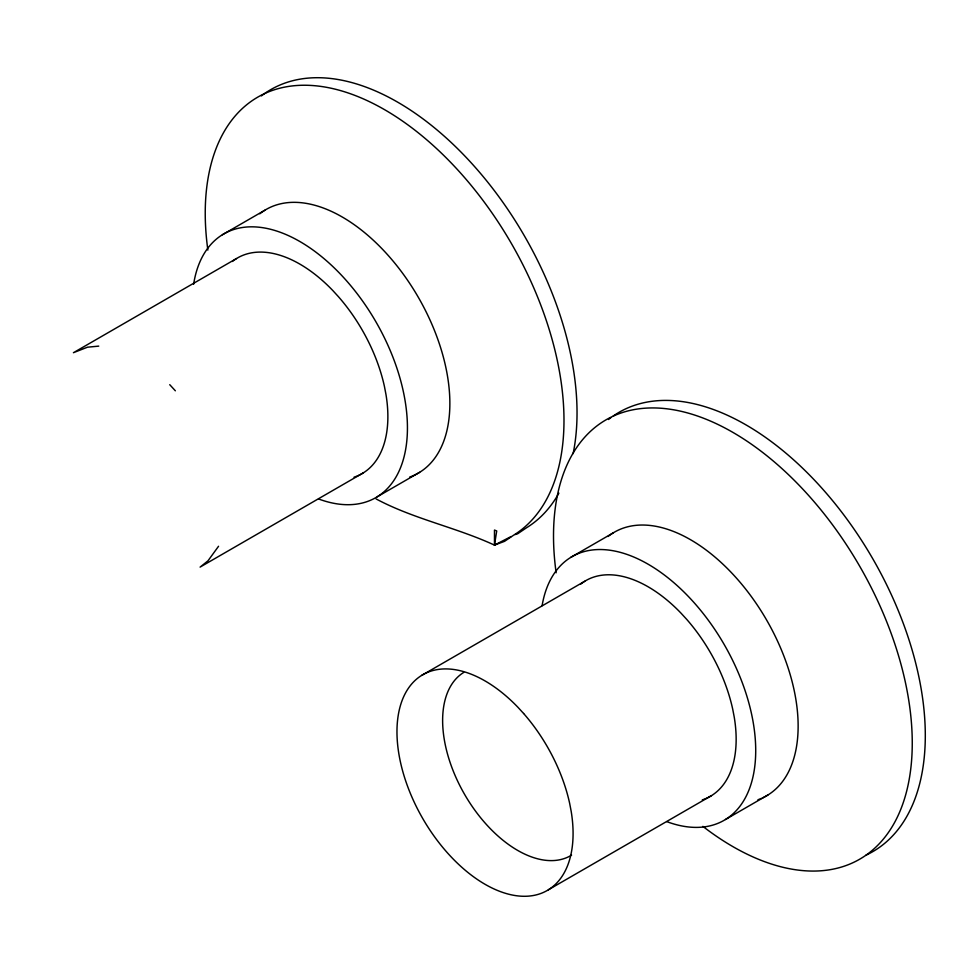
<?xml version="1.0" encoding="UTF-8"?>
<svg xmlns="http://www.w3.org/2000/svg" width="974" height="974" viewBox="0 0 974 974"><rect width="100%" height="100%" fill="white"/><g stroke="black" fill="none" stroke-linecap="round" stroke-linejoin="round"><path stroke-width="1.46" d="M218.553 546.268L207.998 560.805L200.096 567.111L363.156 472.962M207.864 250.087A253.666 146.453 60 0 1 437.326 149.278A253.666 146.453 60 0 1 513.639 535.189L504.556 541.325L494.475 545.111C455.942 527.287 413.719 519.032 376.122 498.944M222.401 234.746L264.818 210.25M236.475 258.56L73.415 352.71L87.514 347.194L98.751 346.123M377.242 496.789L419.66 472.293M496.253 544.089L494.475 545.111L494.475 530.051L496.716 530.952L494.475 545.111L511.07 536.564M570.679 557.432L613.096 532.948M421.681 675.408L584.753 581.259M548.362 889.798L711.434 795.661M725.508 819.487L767.926 794.991M515.124 534.543L517.608 533.801L526.691 527.652A253.666 146.453 60 0 0 558.881 493.148M169.744 384.681L175.357 390.805M608.519 419.502A253.666 146.453 60 0 1 610.844 417.712M613.23 416.008A253.666 146.453 60 0 1 873.081 559.295A253.666 146.453 60 0 1 865.947 855.184M542.104 605.682A152.2 87.879 60 0 1 654.345 568.012A152.2 87.879 60 0 1 755.532 743.259A152.2 87.879 60 0 1 666.776 821.63M761.4 798.4A152.2 87.879 60 0 1 757.942 799.751M608.068 536.491A152.2 87.879 60 0 1 765.272 617.735A152.2 87.879 60 0 1 762.52 797.901M556.142 572.785A253.666 146.453 60 0 1 722.452 426.709A253.666 146.453 60 0 1 911.981 754.29A253.666 146.453 60 0 1 702.863 826.366M702.303 799.885A124.526 71.893 60 0 0 734.226 717.047L732.74 709.303A124.526 71.893 60 0 0 686.694 619.354L681.082 613.23A124.526 71.893 60 0 0 580.638 584.157M571.592 855.099A106.081 61.24 60 0 1 465.535 796.001A106.081 61.24 60 0 1 463.685 672.45M193.619 284.298A152.2 87.879 60 0 1 305.239 244.778A152.2 87.879 60 0 1 407.229 420.074A152.2 87.879 60 0 1 318.51 498.944M259.79 213.793A152.2 87.879 60 0 1 419.137 298.726A152.2 87.879 60 0 1 409.677 477.065M261.409 95.902A253.666 146.453 60 0 1 477.09 169.439A253.666 146.453 60 0 1 573.114 453.641M354.037 477.187A124.526 71.893 60 0 0 385.947 394.348L384.462 386.605A124.526 71.893 60 0 0 338.416 296.668L332.804 290.532A124.526 71.893 60 0 0 232.36 261.47M523.622 713.504L518.01 707.368A124.526 71.893 60 0 0 398.488 713.82A124.526 71.893 60 0 0 486.05 884.867A124.526 71.893 60 0 0 571.154 811.196L569.668 803.44A124.526 71.893 60 0 0 523.622 713.504"/></g></svg>
